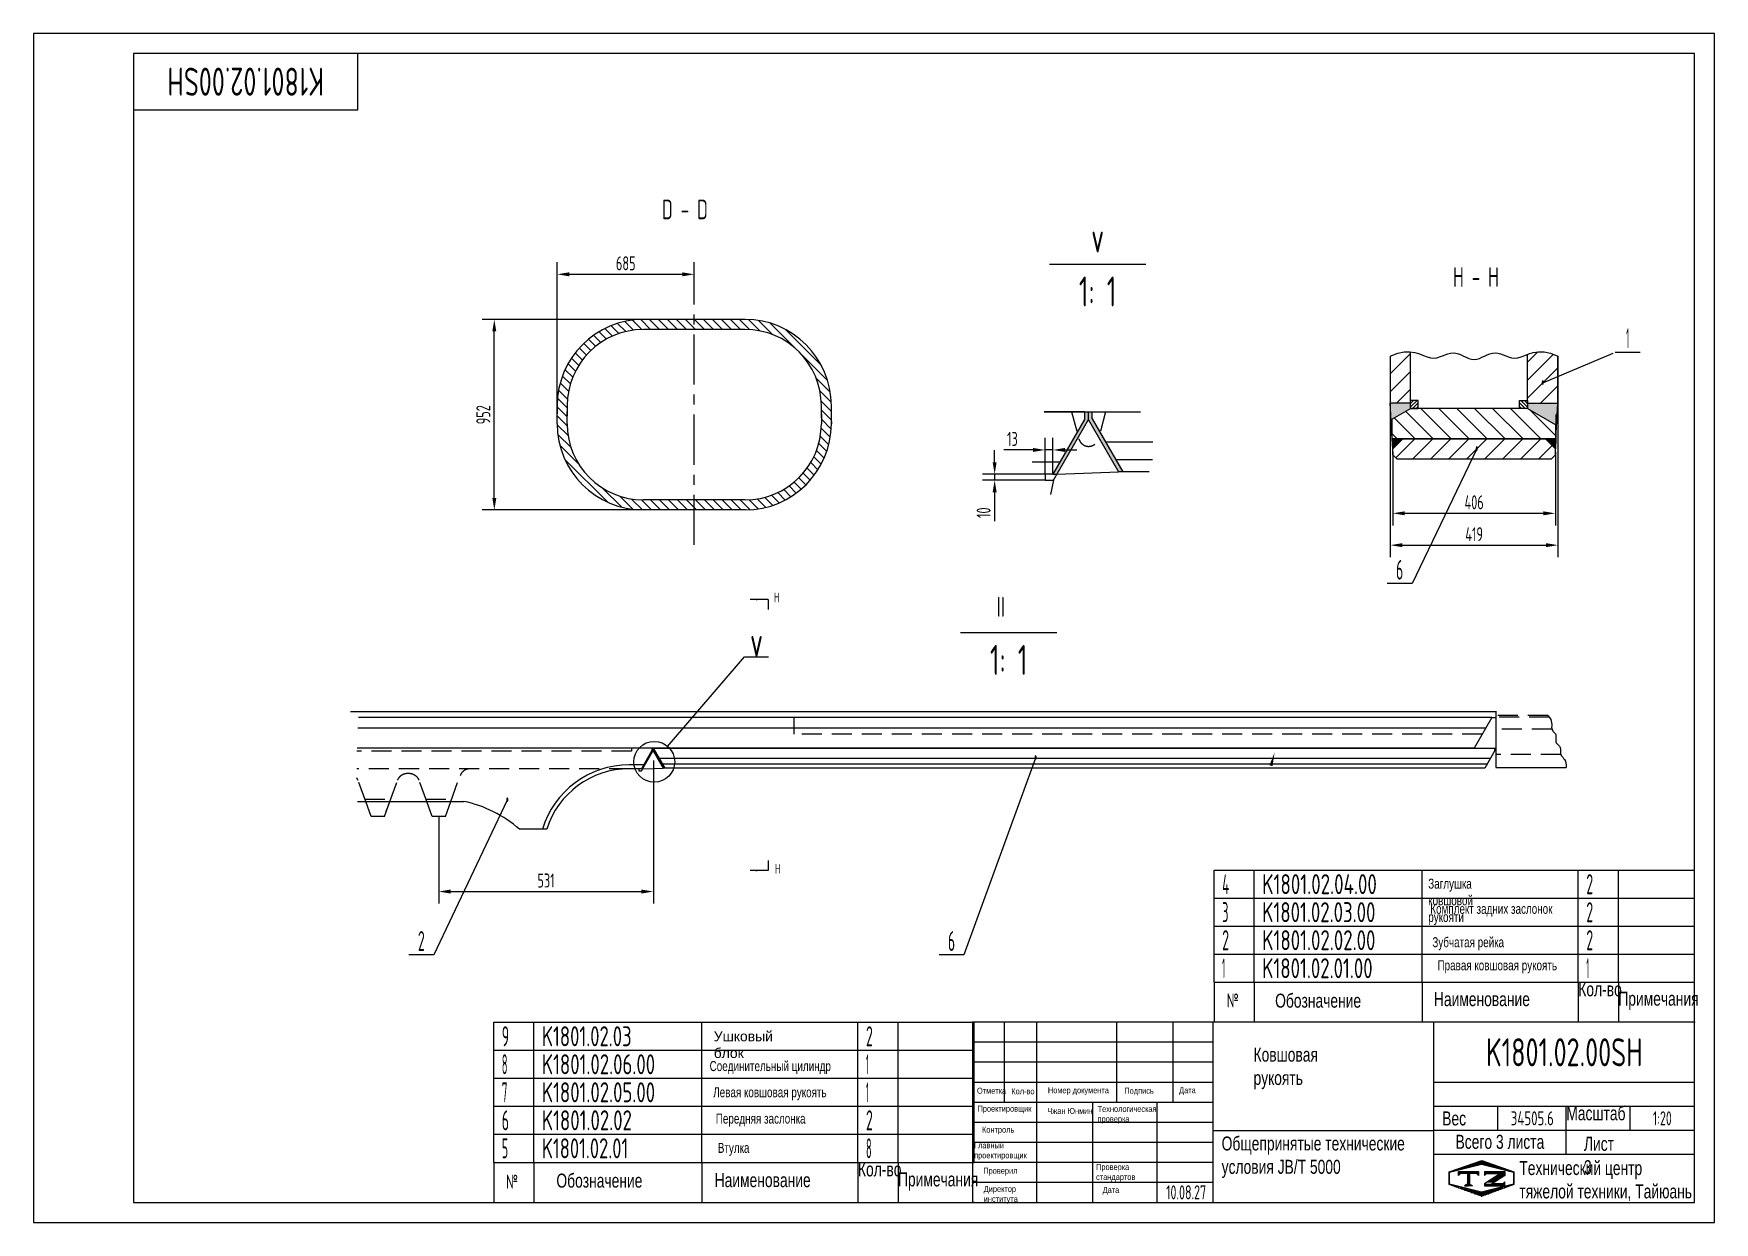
# Model space of a CAD drawing. Header units: millimetres. Extents: x 0 to 8400, y 0 to 5940.
import ezdxf
from ezdxf.enums import TextEntityAlignment as Align

# ---------------------------------------------------------------- set-up
doc = ezdxf.new("R2010")
doc.units = ezdxf.units.MM
doc.header["$LTSCALE"] = 200
doc.linetypes.add('F', pattern=[0.75, 0.5, -0.25])
doc.linetypes.add('G', pattern=[2, 1.25, -0.25, 0.25, -0.25])
for name, color, linetype in [('01', 7, 'Continuous'), ('02', 1, 'Continuous'), ('04', 2, 'F'), ('05', 4, 'G'), ('08', 1, 'Continuous'), ('11', 3, 'Continuous'), ('THICK', 7, 'Continuous')]:
    doc.layers.add(name, color=color, linetype=linetype)
doc.styles.get("Standard").update_dxf_attribs({"font": 'isocp', "width": 0.707, "bigfont": 'intecad.shx'})
doc.dimstyles.new('INTE', dxfattribs={"dimscale": 20, "dimtxt": 3.5, "dimasz": 3, "dimexe": 3, "dimexo": 0, "dimgap": 1, "dimtad": 1, "dimdec": 1, "dimdsep": 46, "dimtxsty": 'Standard', "dimcen": 0, "dimclrd": 1, "dimclre": 1, "dimclrt": 3, "dimaunit": 1, "dimadec": 0, "dimazin": 0, "dimtfac": 1, "dimtdec": 1, "dimtmove": 0, "dimatfit": 0, "dimfxl": 1, "dimarcsym": 0})
pattern_1 = [(45, (-7217.77, -4189.674), (-44.90128, 44.90128), [])]

# ---------------------------------------------------------------- blocks, each defined once
blk = doc.blocks.new('*D1')
at = {"layer": '08', "color": 1, "lineweight": -2}
for p, q in [((3056, 4511.7), (2242.5, 4511.7)), ((2302.5, 3619.7), (2302.5, 4451.7)), ((3067.7, 3559.7), (2242.5, 3559.7))]:
    blk.add_line(p, q, dxfattribs=at)
at = {"layer": '08', "color": 1}
for points in [[(2292.5, 4451.7), (2312.5, 4451.7), (2302.5, 4511.7)], [(2292.5, 3619.7), (2312.5, 3619.7), (2302.5, 3559.7)]]:
    blk.add_solid(points, dxfattribs=at)
at = {"layer": 'Defpoints', "color": 0}
for p in [(2302.5, 4511.7), (3056, 4511.7), (3067.7, 3559.7)]:
    blk.add_point(p, dxfattribs=at)
at = {"layer": '08', "color": 3, "insert": (2247.5, 4035.7), "char_height": 70, "attachment_point": 5, "rotation": 90}
blk.add_mtext('952', dxfattribs=at)
blk = doc.blocks.new('*D2')
at = {"layer": '08', "color": 1, "lineweight": -2}
for p, q in [((2616.8, 4040.7), (2616.8, 4797.3)), ((3301.8, 4697.5), (3301.8, 4797.3)), ((2676.8, 4737.3), (3241.8, 4737.3))]:
    blk.add_line(p, q, dxfattribs=at)
at = {"layer": '08', "color": 1}
for points in [[(2676.8, 4747.3), (2676.8, 4727.3), (2616.8, 4737.3)], [(3241.8, 4747.3), (3241.8, 4727.3), (3301.8, 4737.3)]]:
    blk.add_solid(points, dxfattribs=at)
at = {"layer": 'Defpoints', "color": 0}
for p in [(3301.8, 4737.3), (3301.8, 4697.5), (2616.8, 4040.7)]:
    blk.add_point(p, dxfattribs=at)
at = {"layer": '08', "color": 3, "insert": (2959.3, 4792.3), "char_height": 70, "attachment_point": 5}
blk.add_mtext('685', dxfattribs=at)
blk = doc.blocks.new('*D3')
at = {"layer": '08', "color": 1, "lineweight": -2}
for p, q in [((3097.2, 2307.3), (3097.2, 1593.1)), ((2024.8, 2028.9), (2024.8, 1593.1)), ((2084.8, 1653.1), (3037.2, 1653.1))]:
    blk.add_line(p, q, dxfattribs=at)
at = {"layer": '08', "color": 1}
for points in [[(2084.8, 1663.1), (2084.8, 1643.1), (2024.8, 1653.1)], [(3037.2, 1663.1), (3037.2, 1643.1), (3097.2, 1653.1)]]:
    blk.add_solid(points, dxfattribs=at)
at = {"layer": 'Defpoints', "color": 0}
for p in [(3097.2, 2307.3), (2024.8, 2028.9), (3097.2, 1653.1)]:
    blk.add_point(p, dxfattribs=at)
at = {"layer": '08', "color": 3, "insert": (2561, 1708.1), "char_height": 70, "attachment_point": 5}
blk.add_mtext('531', dxfattribs=at)
blk = doc.blocks.new('*D5')
at = {"layer": '08', "color": 1, "lineweight": -2}
for p, q in [((5055.1, 3738.4), (5055.1, 3919.7)), ((5094.1, 3738.4), (5094.1, 3919.7)), ((4995.1, 3859.7), (4848.5, 3859.7)), ((5094.1, 3859.7), (5055.1, 3859.7)), ((5154.1, 3859.7), (5214.1, 3859.7))]:
    blk.add_line(p, q, dxfattribs=at)
at = {"layer": '08', "color": 1}
for points in [[(4995.1, 3869.7), (4995.1, 3849.7), (5055.1, 3859.7)], [(5154.1, 3869.7), (5154.1, 3849.7), (5094.1, 3859.7)]]:
    blk.add_solid(points, dxfattribs=at)
at = {"layer": 'Defpoints', "color": 0}
for p in [(5055.1, 3859.7), (5055.1, 3738.4), (5094.1, 3738.4)]:
    blk.add_point(p, dxfattribs=at)
at = {"layer": '08', "color": 3, "insert": (4891.8, 3914.7), "char_height": 70, "attachment_point": 5}
blk.add_mtext('13', dxfattribs=at)
blk = doc.blocks.new('*D6')
at = {"layer": '08', "color": 1, "lineweight": -2}
for p, q in [((4803, 3798.4), (4803, 3858.4)), ((5055.1, 3738.4), (4743, 3738.4)), ((5055.1, 3708.4), (4743, 3708.4)), ((4803, 3738.4), (4803, 3708.4)), ((4803, 3648.4), (4803, 3503.8))]:
    blk.add_line(p, q, dxfattribs=at)
at = {"layer": '08', "color": 1}
for points in [[(4793, 3798.4), (4813, 3798.4), (4803, 3738.4)], [(4793, 3648.4), (4813, 3648.4), (4803, 3708.4)]]:
    blk.add_solid(points, dxfattribs=at)
at = {"layer": 'Defpoints', "color": 0}
for p in [(4803, 3708.4), (5055.1, 3738.4), (5055.1, 3708.4)]:
    blk.add_point(p, dxfattribs=at)
at = {"layer": '08', "color": 3, "insert": (4748, 3546.1), "char_height": 70, "attachment_point": 5, "rotation": 90}
blk.add_mtext('10', dxfattribs=at)
blk = doc.blocks.new('A$C7807578E')
at = {"layer": '01'}
for p, q in [((20, 20), (0, 20)), ((0, 20), (0, 0)), ((20, 0), (20, 20)), ((0, 0), (20, 0))]:
    blk.add_line(p, q, dxfattribs=at)
blk = doc.blocks.new('A$C66616EA7')
for p, q in [((0, 409), (0, 0)), ((0, 409), (35, 409)), ((0, 409), (35, 409)), ((76, 338), (35, 409)), ((76, 338), (76, 46)), ((0, 0), (0, 199.8)), ((76, 46), (49.4, 0)), ((0, 0), (49.4, 0))]:
    blk.add_line(p, q)
blk = doc.blocks.new('*D12')
at = {"layer": '08', "color": 1, "lineweight": -2}
for p, q in [((6780.3, 4113.1), (6780.3, 3323.8)), ((7618.3, 4113.1), (7618.3, 3323.8)), ((6840.3, 3383.8), (7558.3, 3383.8))]:
    blk.add_line(p, q, dxfattribs=at)
at = {"layer": '08', "color": 1}
for points in [[(6840.3, 3393.8), (6840.3, 3373.8), (6780.3, 3383.8)], [(7558.3, 3393.8), (7558.3, 3373.8), (7618.3, 3383.8)]]:
    blk.add_solid(points, dxfattribs=at)
at = {"layer": 'Defpoints', "color": 0}
for p in [(6780.3, 4113.1), (7618.3, 4113.1), (7618.3, 3383.8)]:
    blk.add_point(p, dxfattribs=at)
at = {"layer": '08', "color": 3, "insert": (7199.3, 3438.8), "char_height": 70, "attachment_point": 5}
blk.add_mtext('419', dxfattribs=at)
blk = doc.blocks.new('*D13')
at = {"layer": '08', "color": 1, "lineweight": -2}
for p, q in [((6792.9, 3849.8), (6792.9, 3483)), ((7605.7, 3849.8), (7605.7, 3483)), ((6852.9, 3543), (7545.7, 3543))]:
    blk.add_line(p, q, dxfattribs=at)
at = {"layer": '08', "color": 1}
for points in [[(6852.9, 3553), (6852.9, 3533), (6792.9, 3543)], [(7545.7, 3553), (7545.7, 3533), (7605.7, 3543)]]:
    blk.add_solid(points, dxfattribs=at)
at = {"layer": 'Defpoints', "color": 0}
for p in [(6792.9, 3849.8), (7605.7, 3849.8), (7605.7, 3543)]:
    blk.add_point(p, dxfattribs=at)
at = {"layer": '08', "color": 3, "insert": (7199.3, 3598), "char_height": 70, "attachment_point": 5}
blk.add_mtext('406', dxfattribs=at)
blk = doc.blocks.new('*U22', base_point=(251.96, 168.31))
at = {"layer": '01'}
for p, q in [((251.96, 168.31), (251.96, 182.31)), ((195.96, 168.31), (251.96, 168.31))]:
    blk.add_line(p, q, dxfattribs=at)
blk = doc.blocks.new('*U23')
at = {"layer": '04'}
blk.add_blockref('*U22', (0, 0), dxfattribs=at)
blk = doc.blocks.new('*U24')
at = {"layer": '01'}
for points in [[(415, 292), (25, 292)], [(25, 292), (25, 5)], [(415, 5), (415, 292)], [(25, 5), (415, 5)]]:
    blk.add_lwpolyline(points, dxfattribs=at)
at = {"layer": '02'}
for points in [[(420, 297), (0, 297)], [(0, 297), (0, 0)], [(420, 0), (420, 297)], [(0, 0), (420, 0)]]:
    blk.add_lwpolyline(points, dxfattribs=at)
blk = doc.blocks.new('*U27')
at = {"layer": '01'}
for p, q in [((0, -140), (0, 0)), ((2400, -140), (2400, 0))]:
    blk.add_line(p, q, dxfattribs=at)
at = {"layer": '02'}
for p, q in [((0, 0), (200, 0)), ((200, -140), (200, 0)), ((200, 0), (1040, 0)), ((1040, -140), (1040, 0)), ((1040, 0), (1820, 0)), ((1820, -140), (1820, 0)), ((1820, 0), (2020, 0)), ((2020, -140), (2020, 0)), ((2020, 0), (2400, 0))]:
    blk.add_line(p, q, dxfattribs=at)
blk = doc.blocks.new('*U28')
at = {"layer": '01'}
for p, q in [((0, -140), (0, 0)), ((2400, -140), (2400, 0))]:
    blk.add_line(p, q, dxfattribs=at)
at = {"layer": '02'}
for p, q in [((0, 0), (200, 0)), ((200, -140), (200, 0)), ((200, 0), (1040, 0)), ((1040, -140), (1040, 0)), ((1040, 0), (1820, 0)), ((1820, -140), (1820, 0)), ((1820, 0), (2020, 0)), ((2020, -140), (2020, 0)), ((2020, 0), (2400, 0))]:
    blk.add_line(p, q, dxfattribs=at)
blk = doc.blocks.new('*U29')
at = {"layer": '01'}
for p, q in [((0, -140), (0, 0)), ((2400, -140), (2400, 0))]:
    blk.add_line(p, q, dxfattribs=at)
at = {"layer": '02'}
for p, q in [((0, 0), (200, 0)), ((200, -140), (200, 0)), ((200, 0), (1040, 0)), ((1040, -140), (1040, 0)), ((1040, 0), (1820, 0)), ((1820, -140), (1820, 0)), ((1820, 0), (2020, 0)), ((2020, -140), (2020, 0)), ((2020, 0), (2400, 0))]:
    blk.add_line(p, q, dxfattribs=at)
blk = doc.blocks.new('*U30')
at = {"layer": '01'}
for p, q in [((0, -140), (0, 0)), ((0, 0), (200, 0)), ((200, 0), (1040, 0)), ((1040, 0), (1820, 0)), ((1820, 0), (2020, 0)), ((2020, 0), (2400, 0)), ((2400, -140), (2400, 0))]:
    blk.add_line(p, q, dxfattribs=at)
at = {"layer": '02'}
for p, q in [((200, -140), (200, 0)), ((1040, -140), (1040, 0)), ((1820, -140), (1820, 0)), ((2020, -140), (2020, 0))]:
    blk.add_line(p, q, dxfattribs=at)
blk = doc.blocks.new('*U33')
at = {"layer": '01'}
for p, q in [((0, -140), (0, 0)), ((2400, -140), (2400, 0))]:
    blk.add_line(p, q, dxfattribs=at)
at = {"layer": '02'}
for p, q in [((0, 0), (200, 0)), ((200, -140), (200, 0)), ((200, 0), (1040, 0)), ((1040, -140), (1040, 0)), ((1040, 0), (1820, 0)), ((1820, -140), (1820, 0)), ((1820, 0), (2020, 0)), ((2020, -140), (2020, 0)), ((2020, 0), (2400, 0))]:
    blk.add_line(p, q, dxfattribs=at)
blk = doc.blocks.new('*U34')
at = {"layer": '01'}
for p, q in [((0, -140), (0, 0)), ((2400, -140), (2400, 0))]:
    blk.add_line(p, q, dxfattribs=at)
at = {"layer": '02'}
for p, q in [((0, 0), (200, 0)), ((200, -140), (200, 0)), ((200, 0), (1040, 0)), ((1040, -140), (1040, 0)), ((1040, 0), (1820, 0)), ((1820, -140), (1820, 0)), ((1820, 0), (2020, 0)), ((2020, -140), (2020, 0)), ((2020, 0), (2400, 0))]:
    blk.add_line(p, q, dxfattribs=at)
blk = doc.blocks.new('*U35')
at = {"layer": '01'}
for p, q in [((0, -140), (0, 0)), ((2400, -140), (2400, 0))]:
    blk.add_line(p, q, dxfattribs=at)
at = {"layer": '02'}
for p, q in [((0, 0), (200, 0)), ((200, -140), (200, 0)), ((200, 0), (1040, 0)), ((1040, -140), (1040, 0)), ((1040, 0), (1820, 0)), ((1820, -140), (1820, 0)), ((1820, 0), (2020, 0)), ((2020, -140), (2020, 0)), ((2020, 0), (2400, 0))]:
    blk.add_line(p, q, dxfattribs=at)
blk = doc.blocks.new('*U36')
at = {"layer": '01'}
for p, q in [((0, -140), (0, 0)), ((2400, -140), (2400, 0))]:
    blk.add_line(p, q, dxfattribs=at)
at = {"layer": '02'}
for p, q in [((0, 0), (200, 0)), ((200, -140), (200, 0)), ((200, 0), (1040, 0)), ((1040, -140), (1040, 0)), ((1040, 0), (1820, 0)), ((1820, -140), (1820, 0)), ((1820, 0), (2020, 0)), ((2020, -140), (2020, 0)), ((2020, 0), (2400, 0))]:
    blk.add_line(p, q, dxfattribs=at)
blk = doc.blocks.new('*U37')
at = {"layer": '01'}
for p, q in [((0, -140), (0, 0)), ((0, 0), (200, 0)), ((200, 0), (1040, 0)), ((1040, 0), (1820, 0)), ((1820, 0), (2020, 0)), ((2020, 0), (2400, 0)), ((2400, -140), (2400, 0))]:
    blk.add_line(p, q, dxfattribs=at)
at = {"layer": '02'}
for p, q in [((200, -140), (200, 0)), ((1040, -140), (1040, 0)), ((1820, -140), (1820, 0)), ((2020, -140), (2020, 0))]:
    blk.add_line(p, q, dxfattribs=at)
blk = doc.blocks.new('*X41')
at = {"color": 0}
for p, q in [((127.06, 7.8), (132.06, 7.8)), ((127.06, 7.5), (132.06, 7.5)), ((127.06, 7.2), (127.32, 7.2)), ((127.84, 5.4), (129.64, 5.4)), ((128.3, 5.7), (130.1, 5.7)), ((128.77, 6), (130.57, 6)), ((129.23, 6.3), (131.04, 6.3)), ((129.7, 6.6), (131.51, 6.6)), ((130.16, 6.9), (131.98, 6.9)), ((130.62, 7.2), (132.06, 7.2))]:
    blk.add_line(p, q, dxfattribs=at)
blk = doc.blocks.new('*X42')
at = {"color": 0}
for p, q in [((127.06, 4.8), (132.06, 4.8)), ((127.06, 4.5), (132.06, 4.5)), ((131.84, 5.1), (132.06, 5.1))]:
    blk.add_line(p, q, dxfattribs=at)
blk = doc.blocks.new('*X40')
at = {"color": 0}
for p, q in [((122.34, 4.5), (123.72, 4.5)), ((122.82, 4.8), (123.24, 4.8))]:
    blk.add_line(p, q, dxfattribs=at)
blk = doc.blocks.new('*X39')
at = {"color": 0}
for p, q in [((120.53, 7.8), (125.53, 7.8)), ((120.53, 7.5), (125.53, 7.5)), ((120.53, 7.2), (120.79, 7.2)), ((125.27, 7.2), (125.53, 7.2))]:
    blk.add_line(p, q, dxfattribs=at)
blk = doc.blocks.new('*X38')
at = {"color": 0}
for p, q in [((119.8, 8.4), (120.72, 8.4)), ((120.66, 8.7), (121.92, 8.7)), ((121.52, 9), (123.12, 9)), ((122.38, 9.3), (124.32, 9.3)), ((123.24, 9.6), (125.52, 9.6)), ((124.1, 9.9), (128.52, 9.9)), ((124.97, 10.2), (127.67, 10.2)), ((125.83, 10.5), (126.82, 10.5)), ((127.02, 9.6), (129.37, 9.6)), ((128.22, 9.3), (130.22, 9.3)), ((129.42, 9), (131.07, 9)), ((130.62, 8.7), (131.92, 8.7)), ((131.82, 8.4), (132.77, 8.4)), ((118.22, 7.8), (118.32, 7.8)), ((118.22, 7.5), (118.27, 7.5)), ((118.22, 7.2), (118.27, 7.2)), ((118.22, 6.9), (118.27, 6.9)), ((118.22, 6.6), (118.27, 6.6)), ((118.22, 6.3), (118.27, 6.3)), ((118.22, 6), (118.27, 6)), ((118.22, 5.7), (118.27, 5.7)), ((118.22, 5.4), (118.27, 5.4)), ((118.22, 5.1), (118.27, 5.1)), ((118.22, 4.8), (118.27, 4.8)), ((118.79, 4.5), (119.42, 4.5)), ((118.94, 8.1), (119.52, 8.1)), ((119.61, 4.2), (120.62, 4.2)), ((131.92, 4.2), (132.95, 4.2)), ((133.02, 8.1), (133.62, 8.1)), ((133.12, 4.5), (133.76, 4.5)), ((134.22, 7.8), (134.32, 7.8)), ((134.27, 7.5), (134.32, 7.5)), ((134.27, 7.2), (134.32, 7.2)), ((134.27, 6.9), (134.32, 6.9)), ((134.27, 6.6), (134.32, 6.6)), ((134.27, 6.3), (134.32, 6.3)), ((134.27, 6), (134.32, 6)), ((134.27, 5.7), (134.32, 5.7)), ((134.27, 5.4), (134.32, 5.4)), ((134.27, 5.1), (134.32, 5.1)), ((134.27, 4.8), (134.32, 4.8)), ((120.43, 3.9), (121.82, 3.9)), ((121.26, 3.6), (123.02, 3.6)), ((122.08, 3.3), (124.22, 3.3)), ((122.91, 3), (125.42, 3)), ((123.73, 2.7), (128.89, 2.7)), ((124.55, 2.4), (128.07, 2.4)), ((125.38, 2.1), (127.26, 2.1)), ((126.2, 1.8), (126.45, 1.8)), ((127.12, 3), (129.7, 3)), ((128.32, 3.3), (130.51, 3.3)), ((129.52, 3.6), (131.32, 3.6)), ((130.72, 3.9), (132.14, 3.9))]:
    blk.add_line(p, q, dxfattribs=at)

msp = doc.modelspace()

# ---------------------------------------------------------------- hatches: boundary and pattern name
for points in [[(5272.51, 4011.37), (5272.51, 4050.35), (5252.41, 4050.35), (5252.41, 4012.55), (5094.1, 3738.35), (5114.89, 3738.35)], [(5290.51, 4014.35), (5290.51, 4050.35), (5272.51, 4050.35), (5272.51, 4011.37), (5271.98, 4010.45), (5422.15, 3750.35), (5442.93, 3750.35)], [(6842.86, 3914.77), (6790.26, 3914.77), (6792.86, 3864.77)], [(7608.26, 3914.77), (7555.66, 3914.77), (7605.66, 3864.77)], [(3097.17, 2357.3), (3097.17, 2370.3), (3090.47, 2370.3), (3090.47, 2357.7), (3037.7, 2266.3), (3044.63, 2266.3)], [(3103.17, 2358.3), (3103.17, 2370.3), (3097.17, 2370.3), (3097.17, 2357.3), (3096.99, 2357), (3147.05, 2270.3), (3153.98, 2270.3)]]:
    msp.add_hatch(color=256).paths.add_polyline_path(points)
at = {"layer": '02', "linetype": 'Continuous'}
h = msp.add_hatch(dxfattribs=at)
h.set_pattern_fill('ANSI31', color=1, scale=10, angle=90, style=0)
h.set_pattern_definition([(135, (-5594.737, 2004.704), (-22.45064, -22.45064), [])])
h.paths.add_polyline_path([(3047.83, 4511.74, 0.4142136), (2616.83, 4080.74), (2616.83, 4040.74), (2616.83, 4001.87), (2616.83, 3990.74, 0.4142136), (3047.83, 3559.74), (3555.83, 3559.74, 0.4142136), (3986.83, 3990.74), (3986.83, 4001.87), (3986.83, 4040.74), (3986.83, 4080.74, 0.4142136), (3555.83, 4511.74)])
h.paths.add_polyline_path([(3555.83, 4461.74, -0.4142136), (3936.83, 4080.74), (3936.83, 4040.74), (3936.83, 4030.74), (3936.83, 3990.74, -0.4142136), (3555.83, 3609.74), (3047.83, 3609.74, -0.4142136), (2666.83, 3990.74), (2666.83, 4030.74), (2666.83, 4040.74), (2666.83, 4080.74, -0.4142136), (3047.83, 4461.74)], flags=16)
h = msp.add_hatch(dxfattribs=at)
h.set_pattern_fill('ANSI31', color=1, scale=20, style=0)
h.set_pattern_definition(pattern_1)
h.paths.add_polyline_path([(7466.26, 4091.77), (7618.26, 4091.77), (7618.26, 4328.7), (7581.35, 4343.12), (7548.84, 4349.79), (7520.21, 4350.36), (7494.96, 4346.51), (7472.58, 4339.92), (7466.26, 4337.5)])
h.paths.add_polyline_path([(6880.26, 4350.06), (6878.31, 4350.36), (6849.69, 4349.79), (6817.17, 4343.12), (6780.26, 4328.7), (6780.26, 4092.77), (6880.26, 4092.77)])
at = {"layer": '02'}
h = msp.add_hatch(color=256, dxfattribs=at)
h.paths.add_polyline_path([(6880.26, 4065.62), (6880.26, 4092.77), (6780.26, 4092.77), (6790.26, 3914.77), (6790.26, 4013.66)])
h.paths.add_polyline_path([(7618.26, 4091.77), (7466.26, 4091.77), (7466.26, 4066.77), (7608.26, 3984.79), (7608.26, 3914.77)])
h = msp.add_hatch(dxfattribs=at)
h.set_pattern_fill('ANSI31', color=256, scale=20, style=0)
h.set_pattern_definition([(135, (12113.49, 3375.754), (44.9013, 44.9013), [])])
h.paths.add_polyline_path([(7608.26, 3914.77), (7608.26, 3984.79), (7466.26, 4066.77), (6882.26, 4066.77), (6790.26, 4013.66), (6790.26, 3914.77)])
at = {"layer": '02', "linetype": 'Continuous'}
h = msp.add_hatch(dxfattribs=at)
h.set_pattern_fill('ANSI31', color=1, scale=4, style=0)
h.set_pattern_definition([(45, (5447.316, 1113.315), (-8.980256, 8.980256), [])])
h.paths.add_polyline_path([(6920.26, 4066.77), (6920.26, 4106.77), (6880.26, 4106.77), (6880.26, 4066.77)])
h = msp.add_hatch(dxfattribs=at)
h.set_pattern_fill('ANSI31', color=1, scale=4, style=0)
h.set_pattern_definition([(135, (8899.211, 1113.315), (8.980256, 8.980256), [])])
h.paths.add_polyline_path([(7426.26, 4066.77), (7426.26, 4106.77), (7466.26, 4106.77), (7466.26, 4066.77)])
h = msp.add_hatch(dxfattribs=at)
h.set_pattern_fill('ANSI31', color=1, scale=20, style=0)
h.set_pattern_definition(pattern_1)
h.paths.add_polyline_path([(7585.66, 3814.77), (7605.66, 3834.77), (7605.66, 3864.77), (7555.66, 3914.77), (6842.86, 3914.77), (6792.86, 3864.77), (6792.86, 3834.77), (6812.86, 3814.77)])

# ---------------------------------------------------------------- linework, layer by layer
for p, q in [((3555.83, 4511.74), (3047.83, 4511.74)), ((3555.83, 4461.74), (3047.83, 4461.74)), ((7466.26, 4091.77), (7466.26, 4337.5)), ((7618.26, 4091.77), (7618.26, 4328.7)), ((2616.83, 4080.74), (2616.83, 4040.74)), ((2616.83, 4001.87), (2616.83, 4040.74)), ((2666.83, 4080.74), (2666.83, 4040.74)), ((2666.83, 4019.74), (2666.83, 4051.74)), ((2666.83, 4040.74), (2666.83, 4030.74)), ((3936.83, 4040.74), (3936.83, 4080.74)), ((3936.83, 4019.74), (3936.83, 4051.74)), ((3936.83, 4040.74), (3936.83, 4030.74)), ((3986.83, 4040.74), (3986.83, 4080.74)), ((3986.83, 4001.87), (3986.83, 4040.74)), ((5049.62, 4050.35), (5531.41, 4050.35)), ((5252.41, 4050.35), (5049.62, 4050.35)), ((5252.41, 4050.35), (5252.41, 4012.55)), ((5272.51, 4011.37), (5272.51, 4050.35)), ((5290.51, 4050.35), (5531.41, 4050.35)), ((5290.51, 4014.35), (5290.51, 4050.35)), ((6880.26, 4092.77), (6780.26, 4092.77)), ((7618.26, 4091.77), (7466.26, 4091.77)), ((7608.26, 4036.79), (7608.26, 3914.77)), ((2616.83, 3990.74), (2616.83, 4001.87)), ((2666.83, 3990.74), (2666.83, 4030.74)), ((3936.83, 4030.74), (3936.83, 3990.74)), ((3986.83, 3990.74), (3986.83, 4001.87)), ((3986.83, 4001.87), (3986.83, 3990.74)), ((5252.41, 4012.55), (5094.1, 3738.35)), ((5097.57, 3708.35), (5272.51, 4011.37)), ((5271.98, 4010.45), (5422.15, 3750.35)), ((5290.51, 4014.35), (5442.93, 3750.35)), ((5356.33, 3900.35), (5594.17, 3900.35)), ((6792.86, 3864.77), (6790.26, 3914.77)), ((6842.86, 3914.77), (6792.86, 3864.77)), ((6792.86, 3834.77), (6792.86, 3864.77)), ((6842.86, 3914.77), (7555.66, 3914.77)), ((7605.66, 3864.77), (7555.66, 3914.77)), ((7608.26, 3914.77), (7605.66, 3864.77)), ((7605.66, 3834.77), (7605.66, 3864.77)), ((5128.75, 3798.35), (4990.95, 3798.35)), ((5592.36, 3810.35), (5408.29, 3810.35)), ((6812.86, 3814.77), (6792.86, 3834.77)), ((6812.86, 3814.77), (7585.66, 3814.77)), ((7585.66, 3814.77), (7605.66, 3834.77)), ((5094.1, 3738.35), (5010.21, 3738.35)), ((5094.1, 3738.35), (5055.1, 3738.35)), ((5055.1, 3738.35), (5055.1, 3708.35)), ((5055.1, 3708.35), (5097.57, 3708.35)), ((5094.1, 3738.35), (5114.89, 3738.35)), ((5114.89, 3738.35), (5422.15, 3750.35)), ((5442.93, 3750.35), (5422.15, 3750.35)), ((5575.79, 3750.35), (5442.93, 3750.35)), ((3555.83, 3609.74), (3047.83, 3609.74)), ((3555.83, 3559.74), (3047.83, 3559.74)), ((1583.38, 2552.3), (7307.17, 2552.3)), ((7287.17, 2522.3), (1623.67, 2522.3)), ((3801.17, 2469.18), (3801.17, 2522.3)), ((7287.17, 2522.3), (7199.41, 2370.3)), ((7287.17, 2522.3), (7307.17, 2522.3)), ((7307.17, 2552.3), (7307.17, 2272.3)), ((7307.17, 2552.3), (7307.17, 2298.3)), ((7256.5, 2469.18), (1620.32, 2469.18)), ((7199.41, 2370.3), (1616.2, 2370.3)), ((3090.47, 2370.3), (1616.2, 2370.3)), ((3090.47, 2357.7), (3037.7, 2266.3)), ((3038.85, 2256.3), (3097.17, 2357.3)), ((3090.47, 2370.3), (3090.47, 2357.7)), ((3096.99, 2357), (3147.05, 2270.3)), ((3097.17, 2357.3), (3097.17, 2370.3)), ((3103.17, 2370.3), (7303.17, 2370.3)), ((3103.17, 2358.3), (3103.17, 2370.3)), ((3103.17, 2358.3), (3153.98, 2270.3)), ((7303.17, 2358.3), (7252.36, 2270.3)), ((7303.17, 2370.3), (7307.17, 2370.3)), ((7303.17, 2358.3), (7303.17, 2370.3)), ((7303.17, 2370.3), (7303.17, 2358.3)), ((3049.25, 2286.3), (2976.07, 2286.3)), ((3044.63, 2266.3), (3147.05, 2270.3)), ((3125.11, 2320.3), (7281.23, 2320.3)), ((7263.91, 2290.3), (3142.43, 2290.3)), ((3153.98, 2270.3), (3147.05, 2270.3)), ((7252.36, 2270.3), (3153.98, 2270.3)), ((7307.17, 2272.3), (7659.17, 2272.3)), ((2132.15, 2232.87), (2132.06, 2232.87)), ((3037.7, 2266.3), (2976.07, 2266.3)), ((3037.7, 2266.3), (3024.7, 2266.3)), ((3024.7, 2266.3), (3024.7, 2256.3)), ((3024.7, 2256.3), (3038.85, 2256.3)), ((3037.7, 2266.3), (3044.63, 2266.3)), ((1618.68, 2103.58), (2150.03, 2103.58)), ((1686.85, 2028.9), (1659.67, 2103.58)), ((1753.09, 2028.9), (1780.27, 2103.58)), ((1991.65, 2028.9), (1964.47, 2103.58)), ((2057.89, 2028.9), (2085.07, 2103.58)), ((1753.09, 2028.9), (1686.85, 2028.9)), ((1762.27, 2054.12), (1768.3, 2070.68)), ((2057.89, 2028.9), (1991.65, 2028.9)), ((2564.09, 1964.3), (2428, 1964.3)), ((5900, 1200), (8300, 1200)), ((5900, 1200), (5900, 1001.86)), ((6100, 1200), (6100, 1001.86)), ((6940, 1200), (6940, 1001.86)), ((7720, 1200), (7720, 1001.86)), ((7920, 1200), (7920, 1001.86)), ((2300, 300), (4700, 300)), ((2300, 300), (2300, 100)), ((2500, 300), (2500, 100)), ((3340, 300), (3340, 100)), ((4120, 300), (4120, 100)), ((4320, 300), (4320, 100))]:
    msp.add_line(p, q)
for centre, radius, start, end in [((3047.83, 4080.74), 431, 90, 180), ((3047.83, 4080.74), 381, 90, 180), ((3555.83, 4080.74), 431, 0, 90), ((3555.83, 4080.74), 381, 0, 90), ((3047.83, 3990.74), 431, 180, 270), ((3047.83, 3990.74), 381, 180, 270), ((3555.83, 3990.74), 431, 270, 0), ((3555.83, 3990.74), 381, 270, 0), ((2976.07, 1834.3), 452, 90, 163.285039), ((2976.07, 1834.3), 432, 90, 162.486775), ((2024.77, 1506.58), 610, 48.621629, 78.14999)]:
    msp.add_arc(centre, radius, start, end)
at = {"layer": '01'}
for p, q in [((5557.73, 4786.28), (5077.73, 4786.28)), ((3670.85, 3112.85), (3670.85, 3062.85)), ((5113.12, 2945.37), (4633.12, 2945.37)), ((3670.85, 1808.47), (3670.85, 1758.47))]:
    msp.add_line(p, q, dxfattribs=at)
at = {"layer": '01', "color": 7, "linetype": 'Continuous'}
for p, q in [((6780.26, 4328.7), (6780.26, 4092.77)), ((6880.26, 4350.06), (6880.26, 4092.77)), ((7618.26, 4328.7), (7618.26, 4038.77)), ((6790.26, 3914.77), (6780.26, 4092.77)), ((7608.26, 3914.77), (7618.26, 4091.77)), ((7618.26, 4046.77), (7618.26, 4038.77)), ((7307.17, 2554.3), (7307.17, 2274.3))]:
    msp.add_line(p, q, dxfattribs=at)
at = {"layer": '01'}
for p in [(8300, 1000), (4700, 100)]:
    msp.add_point(p, dxfattribs=at)
at = {"layer": '02'}
for p, q in [((7542.26, 4194.37), (7893.47, 4343.79)), ((7904.46, 4348.46), (8028.46, 4348.46)), ((7618.26, 4046.77), (7618.26, 4106.77)), ((7212.66, 3864.77), (6889.02, 3191.67)), ((5097.57, 3708.35), (5081.46, 3637.79)), ((3670.85, 3112.85), (3580.85, 3112.85)), ((6889.02, 3191.67), (6765.02, 3191.67)), ((3168.32, 2378.7), (3552.97, 2825.43)), ((3552.97, 2825.43), (3672.97, 2825.43)), ((5007.74, 2320.3), (4649.43, 1336.4)), ((2367.5, 2109.18), (1999.75, 1336.4)), ((3670.85, 1758.47), (3580.85, 1758.47)), ((1999.75, 1336.4), (1875.75, 1336.4)), ((4649.43, 1336.4), (4525.43, 1336.4))]:
    msp.add_line(p, q, dxfattribs=at)
for points in [[(6780.26, 4328.7), (6817.17, 4343.12), (6849.69, 4349.79), (6878.31, 4350.36), (6903.56, 4346.51), (6925.95, 4339.92), (6945.98, 4332.24), (6964.17, 4325.15), (6981.03, 4320.32), (6997.01, 4319), (7012.27, 4320.72), (7026.91, 4324.6), (7041.05, 4329.75), (7054.77, 4335.3), (7068.19, 4340.36), (7081.4, 4344.04), (7094.51, 4345.46), (7107.61, 4344.02), (7120.7, 4340.23), (7133.79, 4334.86), (7146.89, 4328.7), (7159.98, 4322.55), (7173.08, 4317.18), (7186.17, 4313.38), (7199.26, 4311.94), (7212.36, 4313.38), (7225.45, 4317.18), (7238.54, 4322.55), (7251.64, 4328.7), (7264.73, 4334.86), (7277.83, 4340.23), (7290.92, 4344.02), (7304.01, 4345.46), (7317.12, 4344.04), (7330.34, 4340.36), (7343.75, 4335.3), (7357.48, 4329.75), (7371.61, 4324.6), (7386.26, 4320.72), (7401.52, 4319), (7417.49, 4320.32), (7434.35, 4325.15), (7452.55, 4332.24), (7472.58, 4339.92), (7494.96, 4346.51), (7520.21, 4350.36), (7548.84, 4349.79), (7581.35, 4343.12), (7618.26, 4328.7)], [(7567.67, 2532.3), (7576.17, 2522.42), (7581.79, 2513.06), (7585.09, 2504.24), (7586.65, 2495.99), (7587.05, 2488.32), (7586.86, 2481.27), (7586.65, 2474.85), (7586.99, 2469.09), (7588.32, 2463.99), (7590.52, 2459.44), (7593.32, 2455.32), (7596.47, 2451.5), (7599.69, 2447.85), (7602.72, 2444.24), (7605.31, 2440.54), (7607.18, 2436.63), (7608.16, 2432.41), (7608.41, 2427.93), (7608.18, 2423.28), (7607.7, 2418.55), (7607.22, 2413.81), (7606.98, 2409.16), (7607.24, 2404.69), (7608.22, 2400.47), (7610.09, 2396.56), (7612.7, 2392.91), (7615.8, 2389.44), (7619.14, 2386.05), (7622.48, 2382.66), (7625.57, 2379.18), (7628.18, 2375.53), (7630.06, 2371.63), (7631.05, 2367.4), (7631.35, 2362.9), (7631.24, 2358.19), (7631.02, 2353.32), (7630.96, 2348.38), (7631.36, 2343.41), (7632.49, 2338.49), (7634.65, 2333.67), (7637.99, 2328.97), (7642.17, 2324.1), (7646.74, 2318.72), (7651.23, 2312.5), (7655.18, 2305.08), (7658.13, 2296.14), (7659.61, 2285.32), (7659.17, 2272.3)]]:
    msp.add_lwpolyline(points, dxfattribs=at)
for points in [[(3580.85, 3112.85, 0, 9, 0), (3616.85, 3112.85, 0, 0, 0)], [(6202.26, 2349.52, 0, 16, 0), (6184.03, 2281.94, 16, 16, 0)], [(3580.85, 1758.47, 0, 9, 0), (3616.85, 1758.47, 0, 0, 0)]]:
    msp.add_lwpolyline(points, format="xyseb", dxfattribs=at)
msp.add_circle((3101.74, 2301.37), 102.05, dxfattribs=at)
at = {"layer": '04', "color": 2, "linetype": 'F'}
for p, q in [((5187.71, 4050.95), (5224.22, 3914.71)), ((5357.32, 4050.95), (5320.81, 3914.71)), ((7567.67, 2532.3), (7307.17, 2532.3)), ((7574.55, 2524.3), (7307.17, 2524.3)), ((3801.17, 2440.31), (3801.17, 2469.18)), ((7239.84, 2440.31), (3801.17, 2440.31)), ((7588.24, 2464.3), (7307.17, 2464.3)), ((2988.47, 2354.3), (1615.79, 2354.3)), ((2988.47, 2370.3), (2988.47, 2354.3)), ((7632.58, 2338.3), (7307.17, 2338.3)), ((2976.07, 2266.3), (1614.81, 2266.3)), ((1659.67, 2103.58), (1621.35, 2208.87)), ((1780.27, 2103.58), (1818.59, 2208.87)), ((1878.41, 2242.3), (1866.33, 2242.3)), ((1878.41, 2242.3), (1866.33, 2242.3)), ((1878.41, 2242.3), (1866.33, 2242.3)), ((1964.47, 2103.58), (1926.15, 2208.87)), ((2085.07, 2103.58), (2132.13, 2232.87)), ((1655.4, 2115.3), (1784.54, 2115.3)), ((1960.2, 2115.3), (2089.34, 2115.3))]:
    msp.add_line(p, q, dxfattribs=at)
for centre, radius, start, end in [((5272.51, 3927.65), 50, 195, 345), ((1573.61, 2191.5), 50.8, 20, 35.144898), ((1866.33, 2191.5), 50.8, 90, 160), ((1878.41, 2191.5), 50.8, 20, 90), ((2179.87, 2215.5), 50.8, 90, 160)]:
    msp.add_arc(centre, radius, start, end, dxfattribs=at)
at = {"layer": '05', "color": 4, "linetype": 'G'}
msp.add_line((3301.83, 3386.09), (3301.83, 4697.54), dxfattribs=at)
at = {"layer": 'THICK'}
for p, q in [((4692.56, 1001.86), (4692.56, 100)), ((4692.56, 1001.86), (8300, 1001.86)), ((4852.84, 1001.42), (4852.84, 1001.86)), ((4852.89, 601.03), (4852.89, 1001.86)), ((5013.22, 100), (5013.22, 1001.86)), ((5414.05, 601.03), (5414.05, 1001.86)), ((5694.63, 601.03), (5694.63, 1001.86)), ((5895.04, 100), (5895.04, 1001.86)), ((6997.31, 100), (6997.31, 1001.86)), ((8300, 100), (8300, 1001.86)), ((4692.56, 701.24), (5895.04, 701.24)), ((6997.31, 701.24), (8300, 701.24)), ((4692.56, 601.03), (5895.04, 601.03)), ((5293.8, 100), (5293.8, 601.03)), ((5614.46, 100), (5614.46, 601.03)), ((6997.31, 580.99), (8300, 580.99)), ((7317.98, 460.74), (7317.98, 580.99)), ((7658.68, 340.5), (7658.68, 580.99)), ((7979.34, 460.74), (7979.34, 580.99)), ((5895.04, 459.01), (6997.31, 459.01)), ((6997.31, 460.74), (8300, 460.74)), ((6997.31, 340.5), (8300, 340.5)), ((4692.56, 100), (8300, 100))]:
    msp.add_line(p, q, dxfattribs=at)
at = {"layer": 'THICK', "color": 3}
for p, q in [((4692.56, 901.65), (5895.04, 901.65)), ((4692.56, 801.45), (5895.04, 801.45)), ((4692.56, 500.83), (5895.04, 500.83)), ((4692.56, 400.62), (5895.04, 400.62)), ((4692.56, 300.41), (5895.04, 300.41)), ((7074.52, 252.44), (7236.95, 309.01)), ((7074.52, 189.43), (7074.52, 252.44)), ((7075.57, 251.16), (7235.9, 291.24)), ((7120.84, 234.26), (7120.84, 254.3)), ((7120.84, 254.3), (7221.05, 254.3)), ((7221.05, 254.3), (7221.05, 234.26)), ((7235.9, 291.24), (7396.23, 251.16)), ((7236.95, 309.01), (7397.28, 252.44)), ((7251.73, 254.3), (7251.73, 234.26)), ((7251.73, 254.3), (7351.94, 254.3)), ((7351.94, 254.3), (7351.94, 234.26)), ((7397.28, 252.44), (7397.28, 189.43)), ((4692.56, 200.21), (5895.04, 200.21)), ((7236.95, 130.28), (7074.52, 189.43)), ((7075.57, 191.04), (7075.57, 251.16)), ((7235.9, 150.96), (7075.57, 191.04)), ((7130.86, 244.28), (7120.84, 234.26)), ((7211.03, 244.28), (7130.86, 244.28)), ((7170.95, 193.99), (7151.53, 181.78)), ((7151.53, 181.78), (7170.95, 181.78)), ((7166.56, 244.38), (7166.56, 189.41)), ((7170.95, 244.38), (7170.95, 189.41)), ((7170.95, 193.99), (7190.36, 181.78)), ((7190.36, 181.78), (7170.95, 181.78)), ((7175.96, 244.38), (7175.96, 189.41)), ((7221.05, 234.26), (7211.03, 244.28)), ((7396.23, 191.04), (7235.9, 150.96)), ((7397.28, 189.43), (7236.95, 130.28)), ((7251.73, 234.26), (7261.76, 244.28)), ((7330.64, 244.28), (7251.73, 193.23)), ((7251.73, 193.23), (7251.73, 181.78)), ((7251.73, 181.78), (7351.94, 181.78)), ((7261.76, 244.28), (7330.64, 244.28)), ((7300.6, 201.6), (7285.29, 191.8)), ((7341.92, 191.8), (7285.29, 191.8)), ((7351.94, 234.45), (7300.6, 201.6)), ((7351.94, 201.82), (7341.92, 191.8)), ((7351.94, 181.78), (7351.94, 201.82)), ((7396.23, 251.16), (7396.23, 191.04))]:
    msp.add_line(p, q, dxfattribs=at)
for p in [(4692.56, 200.21), (4692.56, 100)]:
    msp.add_point(p, dxfattribs=at)

# ---------------------------------------------------------------- block references
at = {"xscale": 20, "yscale": 20, "zscale": 20}
msp.add_blockref('*U24', (0, 0), dxfattribs=at)
at = {"xscale": 20, "yscale": 20}
msp.add_blockref('*U23', (1620, 5560), dxfattribs=at)
for name, p in [('*U30', (5900, 1760)), ('*U29', (5900, 1620)), ('*U28', (5900, 1480)), ('*U27', (5900, 1340)), ('*U37', (2300, 1000)), ('*U36', (2300, 860)), ('*U35', (2300, 720)), ('*U34', (2300, 580)), ('*U33', (2300, 440))]:
    msp.add_blockref(name, p)
at = {"layer": '01', "color": 7, "linetype": 'Continuous', "xscale": -2, "yscale": 2, "zscale": 2, "rotation": 270}
msp.add_blockref('A$C66616EA7', (6790.26, 3914.77), dxfattribs=at)
at = {"layer": '01', "yscale": 2, "zscale": 2}
for p, xscale in [((6880.26, 4066.77), 2), ((7466.26, 4066.77), -2)]:
    msp.add_blockref('A$C7807578E', p, dxfattribs=dict(at, xscale=xscale))
at = {"layer": 'THICK', "color": 3, "xscale": 20.04131149712993, "yscale": 20.04131149712998, "zscale": 20.04131149713001}
for name in ['*X38', '*X39', '*X40', '*X41', '*X42']:
    msp.add_blockref(name, (4705.24, 95.1), dxfattribs=at)

# ---------------------------------------------------------------- texts
at = {"attachment_point": 1}
for s, insert, char_height in [('{\\C3;II}', (4813.36, 3125.98), 100), ('{\\fArial|b0|i0|c204|p34;\\C3;Комплект задних заслонок}', (6980.27, 1591.81), 50), ('{\\fArial|b0|i0|c204|p34;\\C3;Зубчатая рейка}', (6990.54, 1425.05), 50), ('{\\fArial|b0|i0|c204|p34;\\C3;Правая ковшовая рукоять}', (7016.21, 1309.6), 50), ('{\\fArial|b0|i0|c204|p34;Кол-во}', (7720, 1200), 70), ('{\\Fisocp,intecad|c204;№}', (5963.11, 1143.84), 70), ('{\\fArial|b0|i0|c204|p34;Обозначение}', (6204.81, 1142.84), 70), ('{\\fArial|b0|i0|c204|p34;Примечания}', (7920, 1152.89), 70), ('{\\fArial|b0|i0|c204|p34;\\C3;Левая ковшовая рукоять}', (3396.41, 675.23), 50), ('{\\fArial|b0|i0|c204|p34;Номер документа}', (5069.01, 675.25), 30), ('{\\fArial|b0|i0|c204|p34;Дата}', (5724.83, 675.25), 30), ('{\\fArial|b0|i0|c204|p34;Кол-во}', (4886.13, 670.21), 30), ('{\\fArial|b0|i0|c204|p34;\\C3;Передняя заслонка}', (3409.24, 543.65), 50), ('{\\fArial|b0|i0|c204|p34;Проектировщик}', (4717.13, 583.26), 30), ('{\\fArial|b0|i0|c204|p34;Технологическая\\Pпроверка}', (5317.46, 582), 30), ('{\\fArial|b0|i0|c204|p34;Вес}', (7039.91, 554.53), 70), ('{\\fArial|b0|i0|c204|p34;Масштаб}', (7660, 580), 70), ('{\\fArial|b0|i0|c204|p34;Контроль}', (4739.8, 478.34), 30), ('{\\fArial|b0|i0|c204|p34;Общепринятые технические\\Pусловия \\fArial|b0|i0|c0|p34;JB/T 5000}', (5937.51, 429.28), 70), ('{\\fArial|b0|i0|c204|p34;Всего 3 листа}', (7106.5, 437.6), 70), ('{\\fArial|b0|i0|c204|p34;\\C3;Втулка}', (3419.51, 397.41), 50), ('{\\fArial|b0|i0|c204|p34;Кол-во}', (4120, 300), 70), ('{\\fArial|b0|i0|c204|p34;Проверил}', (4746.11, 272.94), 30), ('{\\fArial|b0|i0|c204|p34;Проверка\\Pстандартов}', (5309.85, 291.71), 30), ('{\\fArial|b0|i0|c204|p34;Технический центр\\Pтяжелой техники, Тайюань}', (7425.3, 306.56), 70), ('{\\Fisocp,intecad|c204;№}', (2361.08, 238.53), 70), ('{\\fArial|b0|i0|c204|p34;Обозначение}', (2612.72, 243.66), 70), ('{\\fArial|b0|i0|c204|p34;Наименование}', (3403.58, 246.22), 70), ('{\\fArial|b0|i0|c204|p34;Примечания}', (4320, 249.89), 70), ('{\\fArial|b0|i0|c204|p34;Директор\\Pинститута}', (4748.63, 182.21), 30), ('{\\fArial|b0|i0|c204|p34;Дата}', (5342.64, 177.04), 30)]:
    msp.add_mtext(s, dxfattribs=dict(at, insert=insert, char_height=char_height))
for s, insert, char_height, width in [('{\\fArial|b0|i0|c204|p34;\\C3;Заглушка ковшовой рукояти}', (6970, 1717.52), 50, 2.5677), ('{\\fArial|b0|i0|c204|p34;Наименование}', (6998.24, 1150.54), 70, 2.5677), ('{\\fArial|b0|i0|c204|p34;\\W1;\\C3;Ушковый блок}', (3398.98, 954.87), 50, 2.5678), ('{\\fArial|b0|i0|c204|p34;\\C3;Ковшовая рукоять}', (6096.85, 873.22), 70, 3.1462), ('{\\fArial|b0|i0|c204|p34;\\C3;Соединительный цилиндр}', (3378.44, 806.07), 50, 623.9617), ('{\\fArial|b0|i0|c204|p34;Отметка}', (4714.61, 672.73), 30, 1.2612), ('{\\fArial|b0|i0|c204|p34;Подпись}', (5451.15, 672.73), 30, 2.5224), ('{\\fArial|b0|i0|c204|p34;\\C3;Чжан Юнмин}', (5066.48, 571.92), 30, 184.6636), ('{\\fArial|b0|i0|c204|p34;Лист 3}', (7748.13, 427.52), 70, 2.0177), ('{\\fArial|b0|i0|c204|p34;Главный\\Pпроектировщик}', (4700, 400), 30, 20.8813)]:
    msp.add_mtext(s, dxfattribs=dict(at, insert=insert, char_height=char_height, width=width))
at = {"layer": '02', "width": 0.605172}
for p, p2 in [((7536.26, 4184.37), (7548.26, 4184.37)), ((7206.66, 3854.77), (7218.66, 3854.77)), ((5001.74, 2310.3), (5013.74, 2310.3)), ((2361.5, 2099.18), (2373.5, 2099.18))]:
    msp.add_text('●', height=20, dxfattribs=at).set_placement(p, p2, align=Align.FIT)
at = {"layer": '11', "width": 0.693834}
msp.add_text('K1801.02.00SH', height=140, rotation=180, dxfattribs=at).set_placement((1451.22, 5770), (668.78, 5770), align=Align.FIT)
at = {"layer": '11', "width": 0.707}
for s, height, p in [('D - D', 98, (3140.62, 4983.16)), ('H - H', 98, (7093.76, 4645.31)), ('H', 49, (3700.49, 3083.88)), ('H', 49, (3705.59, 1727.42))]:
    msp.add_text(s, height=height, dxfattribs=at).set_placement(p, align=Align.BOTTOM_LEFT)
for s, p in [('v', (5317.73, 4846.28)), ('1: 1', (5317.73, 4576.28)), ('v', (3612.97, 2825.43)), ('1: 1', (4873.12, 2735.37))]:
    msp.add_text(s, height=150, dxfattribs=at).set_placement(p, align=Align.CENTER)
at = {"layer": '11'}
for s, height, width, p, p2 in [('1', 98.99, 0.404, (7959.46, 4368.46), (7973.46, 4368.46)), ('6', 98.99, 0.600695, (6809.2, 3211.67), (6844.85, 3211.67)), ('4', 100, 0.543846, (5940, 1640), (5975.35, 1640)), ('K1801.02.04.00', 100, 0.694154, (6140, 1640), (6713.08, 1640)), ('2', 100, 0.562593, (7760, 1640), (7794.32, 1640)), ('3', 100, 0.527686, (5940, 1500), (5971.21, 1500)), ('K1801.02.03.00', 100, 0.693997, (6140, 1500), (6706.01, 1500)), ('2', 100, 0.562593, (7760, 1500), (7794.32, 1500)), ('2', 98.99, 0.562593, (1920.76, 1356.4), (1954.74, 1356.4)), ('6', 98.99, 0.600695, (4569.6, 1356.4), (4605.25, 1356.4)), ('2', 100, 0.562593, (5940, 1360), (5974.32, 1360)), ('K1801.02.02.00', 100, 0.693997, (6140, 1360), (6706.01, 1360)), ('2', 100, 0.562593, (7760, 1360), (7794.32, 1360)), ('1', 100, 0.404, (5940, 1220), (5954.14, 1220)), ('K1801.02.01.00', 100, 0.69367, (6140, 1220), (6691.87, 1220)), ('1', 100, 0.404, (7760, 1220), (7774.14, 1220)), ('9', 100, 0.579528, (2340, 880), (2376.02, 880)), ('K1801.02.03', 100, 0.690676, (2540, 880), (2988.69, 880)), ('2', 100, 0.562593, (4160, 880), (4194.32, 880)), ('8', 100, 0.514182, (2340, 740), (2368.28, 740)), ('K1801.02.06.00', 100, 0.693997, (2540, 740), (3106.01, 740)), ('1', 100, 0.404, (4160, 740), (4174.14, 740)), ('K1801.02.00SH', 140, 0.693834, (7258.78, 780), (8041.22, 780)), ('7', 100, 0.514182, (2340, 600), (2368.28, 600)), ('K1801.02.05.00', 100, 0.693997, (2540, 600), (3106.01, 600)), ('1', 100, 0.404, (4160, 600), (4174.14, 600)), ('6', 100, 0.600695, (2340, 460), (2376.02, 460)), ('K1801.02.02', 100, 0.690722, (2540, 460), (2990.01, 460)), ('2', 100, 0.562593, (4160, 460), (4194.32, 460)), ('34505.6', 70, 0.683431, (7382.37, 485), (7597.63, 485)), ('1:20', 70, 0.655288, (8092.97, 485), (8187.03, 485)), ('5', 100, 0.527686, (2340, 320), (2371.21, 320)), ('K1801.02.01', 100, 0.690046, (2540, 320), (2971.62, 320)), ('8', 100, 0.514182, (4160, 320), (4188.28, 320)), ('10.08.27', 70, 0.642055, (5660, 115), (5860, 115))]:
    msp.add_text(s, height=height, dxfattribs=dict(at, width=width)).set_placement(p, p2, align=Align.FIT)

# ---------------------------------------------------------------- dimensions: what is measured, and where the dimension line sits
at = {"layer": '08'}
dim = msp.add_linear_dim(base=(3301.83, 4737.25), p1=(2616.83, 4040.74), p2=(3301.83, 4697.54), dimstyle='INTE', dxfattribs=at)
dim.commit()
dim.dimension.update_dxf_attribs({"geometry": '*D2', "text_midpoint": (2959.33, 4792.25)})
dim = msp.add_linear_dim(base=(2302.49, 4511.74), p1=(3067.71, 3559.74), p2=(3056, 4511.74), angle=90, dimstyle='INTE', dxfattribs=at)
dim.commit()
dim.dimension.update_dxf_attribs({"geometry": '*D1', "text_midpoint": (2247.46, 4035.74)})
for base, p1, p2, text, picture, middle in [((7618.26, 3383.81), (6780.26, 4113.06), (7618.26, 4113.06), '419', '*D12', (7199.26, 3438.81)), ((5055.1, 3859.68), (5094.1, 3738.35), (5055.1, 3738.35), '13', '*D5', (4891.81, 3914.68)), ((7605.66, 3542.96), (6792.86, 3849.77), (7605.66, 3849.77), '406', '*D13', (7199.26, 3597.96)), ((3097.17, 1653.15), (2024.77, 2028.9), (3097.17, 2307.33), '531', '*D3', (2560.97, 1708.15))]:
    dim = msp.add_linear_dim(base=base, p1=p1, p2=p2, text=text, dimstyle='INTE', dxfattribs=at)
    dim.commit()
    dim.dimension.update_dxf_attribs({"geometry": picture, "text_midpoint": middle})
dim = msp.add_linear_dim(base=(4802.95, 3708.35), p1=(5055.1, 3738.35), p2=(5055.1, 3708.35), angle=90, text='10', dimstyle='INTE', dxfattribs=at)
dim.commit()
dim.dimension.update_dxf_attribs({"geometry": '*D6', "text_midpoint": (4747.95, 3546.06)})

doc.saveas('drawing.dxf')
